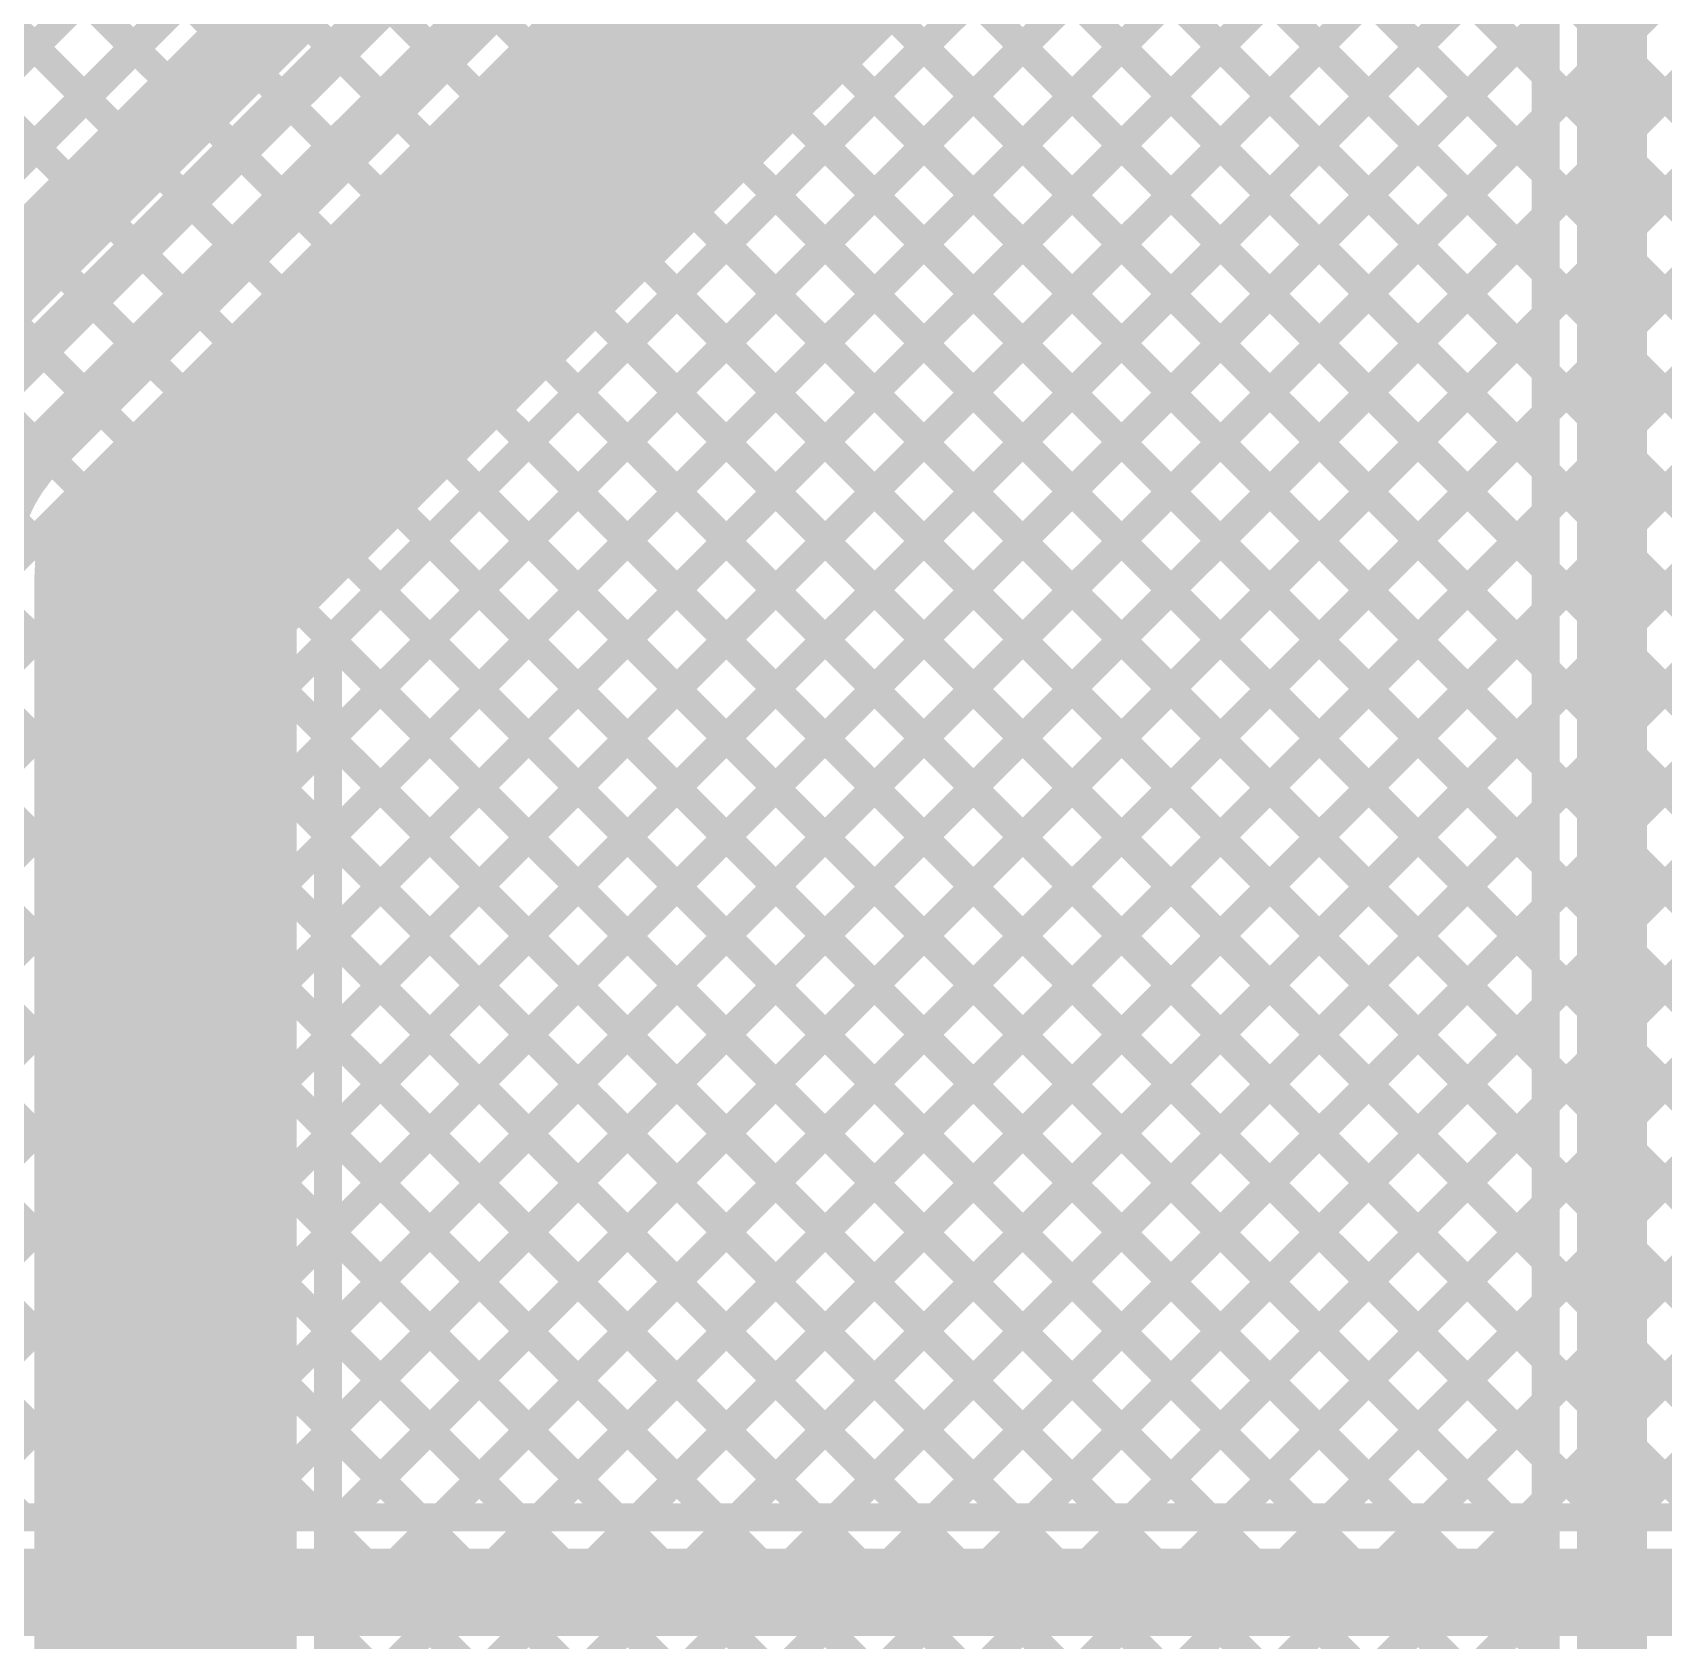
# Model space of a CAD drawing. Header units: millimetres. Extents: x -0.08 to 7.12, y -0.08 to 3.98.
# Drawn here: x 4.649 to 5.1157, y 2.376 to 2.8364 of the extents above; entities that cross this region are included whole.
import ezdxf

# ---------------------------------------------------------------- set-up
doc = ezdxf.new("R2010")
doc.units = ezdxf.units.MM
doc.header["$MEASUREMENT"] = 0
doc.layers.add('BottomLayer', color=5, linetype='Continuous')
doc.layers.add('TopLayer', color=1, linetype='Continuous')

msp = doc.modelspace()

# ---------------------------------------------------------------- linework, layer by layer
at = {"layer": 'BottomLayer'}
for points, const_width in [([(4.82251, 2.41132), (5.6585, 3.24731)], 0.008), ([(4.8508, 2.41132), (5.6585, 3.21902)], 0.008), ([(4.87908, 2.41132), (5.6585, 3.19074)], 0.008), ([(4.90736, 2.41132), (5.6585, 3.16246)], 0.008), ([(4.93565, 2.41132), (5.6585, 3.13417)], 0.008), ([(4.96393, 2.41132), (5.66412, 3.11151)], 0.008), ([(4.99222, 2.41132), (5.67825, 3.09735)], 0.008), ([(5.0205, 2.41132), (5.69239, 3.08321)], 0.008), ([(5.04879, 2.41132), (5.70653, 3.06906)], 0.008), ([(5.07707, 2.41132), (5.72067, 3.05492)], 0.008), ([(5.10535, 2.41132), (5.73481, 3.04078)], 0.008), ([(4.22854, 2.41132), (4.82842, 3.0112)], 0.008), ([(4.25682, 2.41132), (4.8567, 3.0112)], 0.008), ([(4.28511, 2.41132), (4.88499, 3.0112)], 0.008), ([(4.31339, 2.41132), (4.91327, 3.0112)], 0.008), ([(4.34168, 2.41132), (4.94156, 3.0112)], 0.008), ([(4.36996, 2.41132), (4.96984, 3.0112)], 0.008), ([(4.39825, 2.41132), (4.99812, 3.0112)], 0.008), ([(4.42653, 2.41132), (5.02641, 3.0112)], 0.008), ([(4.45481, 2.41132), (5.05469, 3.0112)], 0.008), ([(4.4831, 2.41132), (5.08298, 3.0112)], 0.008), ([(4.51138, 2.41132), (5.11126, 3.0112)], 0.008), ([(4.53967, 2.41132), (5.13955, 3.0112)], 0.008), ([(4.56795, 2.41132), (5.16783, 3.0112)], 0.008), ([(4.59624, 2.41132), (5.19611, 3.0112)], 0.008), ([(4.62452, 2.41132), (5.2244, 3.0112)], 0.008), ([(4.64115, 3.01038), (5.24021, 2.41132)], 0.008), ([(4.65281, 2.41132), (5.25268, 3.0112)], 0.008), ([(4.66861, 3.0112), (5.26849, 2.41132)], 0.008), ([(4.68109, 2.41132), (5.28097, 3.0112)], 0.008), ([(4.6969, 3.0112), (5.29678, 2.41132)], 0.008), ([(4.70937, 2.41132), (5.30925, 3.0112)], 0.008), ([(4.72518, 3.0112), (5.32506, 2.41132)], 0.008), ([(4.73766, 2.41132), (5.33754, 3.0112)], 0.008), ([(4.75347, 3.0112), (5.52366, 2.241)], 0.008), ([(4.76594, 2.41132), (5.36582, 3.0112)], 0.008), ([(4.78175, 3.0112), (5.55195, 2.241)], 0.008), ([(4.79423, 2.41132), (5.3941, 3.0112)], 0.008), ([(4.81004, 3.0112), (5.58023, 2.241)], 0.008), ([(4.83832, 3.0112), (5.60852, 2.241)], 0.008), ([(4.8666, 3.0112), (5.6368, 2.241)], 0.008), ([(4.89489, 3.0112), (5.66509, 2.241)], 0.008), ([(4.92317, 3.0112), (5.69337, 2.241)], 0.008), ([(4.65305, 2.97019), (5.21192, 2.41132)], 0.008), ([(4.63822, 2.95674), (5.18364, 2.41132)], 0.008), ([(4.62407, 2.9426), (5.15535, 2.41132)], 0.008), ([(4.60993, 2.92846), (5.12707, 2.41132)], 0.008), ([(4.65434, 2.85577), (5.09879, 2.41132)], 0.008), ([(4.64012, 2.8417), (5.0705, 2.41132)], 0.008), ([(4.62372, 2.82982), (5.04222, 2.41132)], 0.008), ([(4.60958, 2.81568), (5.01393, 2.41132)], 0.008), ([(4.59543, 2.80153), (4.98565, 2.41132)], 0.008), ([(4.58129, 2.78739), (4.95736, 2.41132)], 0.008), ([(4.56715, 2.77325), (4.92908, 2.41132)], 0.008), ([(4.55301, 2.75911), (4.9008, 2.41132)], 0.008), ([(4.53886, 2.74497), (4.87251, 2.41132)], 0.008), ([(4.52472, 2.73082), (4.84423, 2.41132)], 0.008), ([(4.51058, 2.71668), (4.81594, 2.41132)], 0.008), ([(4.49644, 2.70254), (4.78766, 2.41132)], 0.008), ([(4.4823, 2.6884), (4.75937, 2.41132)], 0.008), ([(4.46815, 2.67426), (4.73109, 2.41132)], 0.008), ([(4.45401, 2.66011), (4.70281, 2.41132)], 0.008), ([(4.43987, 2.64597), (4.67452, 2.41132)], 0.008), ([(4.42573, 2.63183), (4.64624, 2.41132)], 0.008), ([(4.59563, 2.41132), (5.3313, 2.41132)], 0.008), ([(4.59563, 2.38982), (5.3313, 2.38982)], 0.025)]:
    msp.add_lwpolyline(points, dxfattribs=dict(at, const_width=const_width))
at = {"layer": 'BottomLayer', "const_width": 0.004}
for points in [[(4.64424, 2.41132, 1), (4.64824, 2.41132, 1)], [(4.65081, 2.41132, 1), (4.65481, 2.41132, 1)], [(4.67252, 2.41132, 1), (4.67652, 2.41132, 1)], [(4.67909, 2.41132, 1), (4.68309, 2.41132, 1)], [(4.70081, 2.41132, 1), (4.70481, 2.41132, 1)], [(4.70737, 2.41132, 1), (4.71137, 2.41132, 1)], [(4.72909, 2.41132, 1), (4.73309, 2.41132, 1)], [(4.73566, 2.41132, 1), (4.73966, 2.41132, 1)], [(4.75737, 2.41132, 1), (4.76137, 2.41132, 1)], [(4.76394, 2.41132, 1), (4.76794, 2.41132, 1)], [(4.78566, 2.41132, 1), (4.78966, 2.41132, 1)], [(4.79223, 2.41132, 1), (4.79623, 2.41132, 1)], [(4.81394, 2.41132, 1), (4.81794, 2.41132, 1)], [(4.82051, 2.41132, 1), (4.82451, 2.41132, 1)], [(4.84223, 2.41132, 1), (4.84623, 2.41132, 1)], [(4.8488, 2.41132, 1), (4.8528, 2.41132, 1)], [(4.87051, 2.41132, 1), (4.87451, 2.41132, 1)], [(4.87708, 2.41132, 1), (4.88108, 2.41132, 1)], [(4.8988, 2.41132, 1), (4.9028, 2.41132, 1)], [(4.90536, 2.41132, 1), (4.90936, 2.41132, 1)], [(4.92708, 2.41132, 1), (4.93108, 2.41132, 1)], [(4.93365, 2.41132, 1), (4.93765, 2.41132, 1)], [(4.95536, 2.41132, 1), (4.95936, 2.41132, 1)], [(4.96193, 2.41132, 1), (4.96593, 2.41132, 1)], [(4.98365, 2.41132, 1), (4.98765, 2.41132, 1)], [(4.99022, 2.41132, 1), (4.99422, 2.41132, 1)], [(5.01193, 2.41132, 1), (5.01593, 2.41132, 1)], [(5.0185, 2.41132, 1), (5.0225, 2.41132, 1)], [(5.04022, 2.41132, 1), (5.04422, 2.41132, 1)], [(5.04679, 2.41132, 1), (5.05079, 2.41132, 1)], [(5.0685, 2.41132, 1), (5.0725, 2.41132, 1)], [(5.07507, 2.41132, 1), (5.07907, 2.41132, 1)], [(5.09679, 2.41132, 1), (5.10079, 2.41132, 1)], [(5.10335, 2.41132, 1), (5.10735, 2.41132, 1)]]:
    msp.add_lwpolyline(points, format="xyb", close=True, dxfattribs=at)
at = {"layer": 'TopLayer'}
for points, const_width in [([(5.101, 2.209), (5.101, 3.08)], 0.02), ([(5.082, 2.209), (5.082, 3.07151)], 0.008), ([(4.7335, 2.66172), (5.082, 3.01022)], 0.008), ([(4.7335, 2.63344), (5.082, 2.98194)], 0.008), ([(4.55139, 2.73417), (4.79113, 2.97391)], 0.008), ([(4.7335, 2.60515), (5.082, 2.95365)], 0.008), ([(4.55139, 2.70589), (4.79113, 2.94562)], 0.008), ([(4.58043, 2.73383), (4.79113, 2.94454)], 0.008), ([(4.59563, 2.71863), (4.81263, 2.93563)], 0.025), ([(4.687, 2.681), (4.916, 2.91)], 0.075), ([(4.9625, 2.94359), (5.082, 2.82409)], 0.008), ([(4.61713, 2.68677), (4.8695, 2.93914)], 0.008), ([(4.65412, 2.71388), (4.8695, 2.92926)], 0.008), ([(4.7335, 2.57687), (5.082, 2.92537)], 0.008), ([(4.61713, 2.70972), (4.82783, 2.92043)], 0.008), ([(4.9625, 2.9153), (5.082, 2.7958)], 0.008), ([(4.7335, 2.54858), (5.082, 2.89708)], 0.008), ([(4.95846, 2.89105), (5.082, 2.76752)], 0.008), ([(4.7335, 2.66174), (4.94888, 2.87712)], 0.008), ([(4.9465, 2.87474), (5.082, 2.73923)], 0.008), ([(4.7335, 2.5203), (5.082, 2.8688)], 0.008), ([(4.93235, 2.86059), (5.082, 2.71095)], 0.008), ([(4.65434, 2.85577), (4.67835, 2.83176)], 0.008), ([(4.60235, 2.85119), (4.65007, 2.80347)], 0.008), ([(4.75118, 2.84378), (4.7676, 2.82736)], 0.008), ([(4.91821, 2.84645), (5.082, 2.68266)], 0.008), ([(4.64012, 2.8417), (4.66421, 2.81761)], 0.008), ([(4.7335, 2.49201), (5.082, 2.84051)], 0.008), ([(4.73704, 2.82963), (4.75346, 2.81322)], 0.008), ([(4.90407, 2.83231), (5.082, 2.65438)], 0.008), ([(4.7229, 2.81549), (4.73931, 2.79908)], 0.008), ([(4.88993, 2.81817), (5.082, 2.62609)], 0.008), ([(4.7335, 2.46373), (5.082, 2.81223)], 0.008), ([(4.70876, 2.80135), (4.72517, 2.78493)], 0.008), ([(4.87579, 2.80402), (5.082, 2.59781)], 0.008), ([(4.69461, 2.78721), (4.71103, 2.77079)], 0.008), ([(4.86164, 2.78988), (5.082, 2.56953)], 0.008), ([(4.7335, 2.43545), (5.082, 2.78395)], 0.008), ([(4.8475, 2.77574), (5.082, 2.54124)], 0.008), ([(4.68047, 2.77307), (4.69689, 2.75665)], 0.008), ([(4.83336, 2.7616), (5.082, 2.51296)], 0.008), ([(4.66633, 2.75892), (4.68275, 2.74251)], 0.008), ([(4.7335, 2.40716), (5.082, 2.75566)], 0.008), ([(4.81922, 2.74746), (5.082, 2.48467)], 0.008), ([(4.65219, 2.74478), (4.6686, 2.72836)], 0.008), ([(4.80508, 2.73331), (5.082, 2.45639)], 0.008), ([(4.63804, 2.73064), (4.65446, 2.71422)], 0.008), ([(4.7335, 2.37888), (5.082, 2.72738)], 0.008), ([(4.79093, 2.71917), (5.082, 2.4281)], 0.008), ([(4.687, 2.11181), (4.687, 2.681)], 0.075), ([(4.77679, 2.70503), (5.082, 2.39982)], 0.008), ([(4.7335, 2.35059), (5.082, 2.69909)], 0.008), ([(4.76265, 2.69089), (5.082, 2.37154)], 0.008), ([(4.74851, 2.67675), (5.082, 2.34325)], 0.008), ([(4.7335, 2.32231), (5.082, 2.67081)], 0.008), ([(4.7335, 2.11181), (4.7335, 2.66174)], 0.008), ([(4.73436, 2.6626), (5.082, 2.31497)], 0.008), ([(4.7335, 2.29402), (5.082, 2.64252)], 0.008), ([(4.7335, 2.63518), (5.082, 2.28668)], 0.008), ([(4.7335, 2.26574), (5.082, 2.61424)], 0.008), ([(4.7335, 2.6069), (5.082, 2.2584)], 0.008), ([(4.7335, 2.23746), (5.082, 2.58595)], 0.008), ([(4.7335, 2.57861), (5.082, 2.23011)], 0.008), ([(4.7335, 2.20917), (5.082, 2.55767)], 0.008), ([(4.7335, 2.55033), (5.08487, 2.19896)], 0.008), ([(4.7335, 2.18089), (5.082, 2.52939)], 0.008), ([(4.7335, 2.52205), (5.17605, 2.0795)], 0.008), ([(4.7335, 2.1526), (5.082, 2.5011)], 0.008), ([(4.7335, 2.49376), (4.98145, 2.24581)], 0.008), ([(4.7335, 2.12432), (5.082, 2.47282)], 0.008), ([(4.7335, 2.46548), (4.9508, 2.24817)], 0.008), ([(4.7287, 2.09123), (5.082, 2.44453)], 0.008), ([(4.7335, 2.43719), (4.92252, 2.24817)], 0.008), ([(4.91392, 2.24817), (5.082, 2.41625)], 0.008), ([(4.7335, 2.40891), (4.89424, 2.24817)], 0.008), ([(4.94221, 2.24817), (5.082, 2.38796)], 0.008), ([(4.7335, 2.38062), (4.88759, 2.22654)], 0.008)]:
    msp.add_lwpolyline(points, dxfattribs=dict(at, const_width=const_width))
for points, const_width in [([(4.67635, 2.83176, 1), (4.68035, 2.83176, 1)], 0.004), ([(4.73504, 2.82963, 1), (4.73904, 2.82963, 1)], 0.004), ([(4.90207, 2.83231, 1), (4.90607, 2.83231, 1)], 0.004), ([(4.7656, 2.82736, 1), (4.7696, 2.82736, 1)], 0.004), ([(5.08, 2.82409, 1), (5.084, 2.82409, 1)], 0.004), ([(4.66221, 2.81761, 1), (4.66621, 2.81761, 1)], 0.004), ([(4.7209, 2.81549, 1), (4.7249, 2.81549, 1)], 0.004), ([(4.88793, 2.81817, 1), (4.89193, 2.81817, 1)], 0.004), ([(4.75146, 2.81322, 1), (4.75546, 2.81322, 1)], 0.004), ([(5.08, 2.81223, 1), (5.084, 2.81223, 1)], 0.004), ([(4.64807, 2.80347, 1), (4.65207, 2.80347, 1)], 0.004), ([(4.70676, 2.80135, 1), (4.71076, 2.80135, 1)], 0.004), ([(4.87379, 2.80402, 1), (4.87779, 2.80402, 1)], 0.004), ([(4.73731, 2.79908, 1), (4.74131, 2.79908, 1)], 0.004), ([(5.08, 2.7958, 1), (5.084, 2.7958, 1)], 0.004), ([(4.69261, 2.78721, 1), (4.69661, 2.78721, 1)], 0.004), ([(4.85964, 2.78988, 1), (4.86364, 2.78988, 1)], 0.004), ([(4.72317, 2.78493, 1), (4.72717, 2.78493, 1)], 0.004), ([(5.08, 2.78395, 1), (5.084, 2.78395, 1)], 0.004), ([(4.8455, 2.77574, 1), (4.8495, 2.77574, 1)], 0.004), ([(4.67847, 2.77307, 1), (4.68247, 2.77307, 1)], 0.004), ([(4.70903, 2.77079, 1), (4.71303, 2.77079, 1)], 0.004), ([(5.08, 2.76752, 1), (5.084, 2.76752, 1)], 0.004), ([(4.83136, 2.7616, 1), (4.83536, 2.7616, 1)], 0.004), ([(4.66433, 2.75892, 1), (4.66833, 2.75892, 1)], 0.004), ([(4.69489, 2.75665, 1), (4.69889, 2.75665, 1)], 0.004), ([(5.08, 2.75566, 1), (5.084, 2.75566, 1)], 0.004), ([(4.81722, 2.74746, 1), (4.82122, 2.74746, 1)], 0.004), ([(4.65019, 2.74478, 1), (4.65419, 2.74478, 1)], 0.004), ([(4.68075, 2.74251, 1), (4.68475, 2.74251, 1)], 0.004), ([(5.08, 2.73923, 1), (5.084, 2.73923, 1)], 0.004), ([(4.80308, 2.73331, 1), (4.80708, 2.73331, 1)], 0.004), ([(4.6666, 2.72836, 1), (4.6706, 2.72836, 1)], 0.004), ([(5.08, 2.72738, 1), (5.084, 2.72738, 1)], 0.004), ([(4.78893, 2.71917, 1), (4.79293, 2.71917, 1)], 0.004), ([(4.66825, 2.681, 1), (4.70575, 2.681, 1)], 0.0375), ([(4.66825, 2.681, 1), (4.70575, 2.681, 1)], 0.0375), ([(4.65212, 2.71388, 1), (4.65612, 2.71388, 1)], 0.004), ([(4.65212, 2.71388, 1), (4.65612, 2.71388, 1)], 0.004), ([(4.65212, 2.71388, 1), (4.65612, 2.71388, 1)], 0.004), ([(4.65246, 2.71422, 1), (4.65646, 2.71422, 1)], 0.004), ([(5.08, 2.71095, 1), (5.084, 2.71095, 1)], 0.004), ([(4.77479, 2.70503, 1), (4.77879, 2.70503, 1)], 0.004), ([(5.08, 2.69909, 1), (5.084, 2.69909, 1)], 0.004), ([(4.76065, 2.69089, 1), (4.76465, 2.69089, 1)], 0.004), ([(5.08, 2.68266, 1), (5.084, 2.68266, 1)], 0.004), ([(4.74651, 2.67675, 1), (4.75051, 2.67675, 1)], 0.004), ([(5.08, 2.67081, 1), (5.084, 2.67081, 1)], 0.004), ([(4.7315, 2.66174, 1), (4.7355, 2.66174, 1)], 0.004), ([(4.7315, 2.66174, 1), (4.7355, 2.66174, 1)], 0.004), ([(4.7315, 2.66172, 1), (4.7355, 2.66172, 1)], 0.004), ([(4.73236, 2.6626, 1), (4.73636, 2.6626, 1)], 0.004), ([(5.08, 2.65438, 1), (5.084, 2.65438, 1)], 0.004), ([(5.08, 2.64252, 1), (5.084, 2.64252, 1)], 0.004), ([(4.7315, 2.63518, 1), (4.7355, 2.63518, 1)], 0.004), ([(4.7315, 2.63344, 1), (4.7355, 2.63344, 1)], 0.004), ([(5.08, 2.62609, 1), (5.084, 2.62609, 1)], 0.004), ([(5.08, 2.61424, 1), (5.084, 2.61424, 1)], 0.004), ([(4.7315, 2.6069, 1), (4.7355, 2.6069, 1)], 0.004), ([(4.7315, 2.60515, 1), (4.7355, 2.60515, 1)], 0.004), ([(5.08, 2.59781, 1), (5.084, 2.59781, 1)], 0.004), ([(5.08, 2.58595, 1), (5.084, 2.58595, 1)], 0.004), ([(4.7315, 2.57861, 1), (4.7355, 2.57861, 1)], 0.004), ([(4.7315, 2.57687, 1), (4.7355, 2.57687, 1)], 0.004), ([(5.08, 2.56953, 1), (5.084, 2.56953, 1)], 0.004), ([(5.08, 2.55767, 1), (5.084, 2.55767, 1)], 0.004), ([(4.7315, 2.55033, 1), (4.7355, 2.55033, 1)], 0.004), ([(4.7315, 2.54858, 1), (4.7355, 2.54858, 1)], 0.004), ([(5.08, 2.54124, 1), (5.084, 2.54124, 1)], 0.004), ([(5.08, 2.52939, 1), (5.084, 2.52939, 1)], 0.004), ([(4.7315, 2.52205, 1), (4.7355, 2.52205, 1)], 0.004), ([(4.7315, 2.5203, 1), (4.7355, 2.5203, 1)], 0.004), ([(5.08, 2.51296, 1), (5.084, 2.51296, 1)], 0.004), ([(5.08, 2.5011, 1), (5.084, 2.5011, 1)], 0.004), ([(4.7315, 2.49376, 1), (4.7355, 2.49376, 1)], 0.004), ([(4.7315, 2.49201, 1), (4.7355, 2.49201, 1)], 0.004), ([(5.08, 2.48467, 1), (5.084, 2.48467, 1)], 0.004), ([(5.08, 2.47282, 1), (5.084, 2.47282, 1)], 0.004), ([(4.7315, 2.46548, 1), (4.7355, 2.46548, 1)], 0.004), ([(4.7315, 2.46373, 1), (4.7355, 2.46373, 1)], 0.004), ([(5.08, 2.45639, 1), (5.084, 2.45639, 1)], 0.004), ([(5.08, 2.44453, 1), (5.084, 2.44453, 1)], 0.004), ([(4.7315, 2.43719, 1), (4.7355, 2.43719, 1)], 0.004), ([(4.7315, 2.43545, 1), (4.7355, 2.43545, 1)], 0.004), ([(5.08, 2.4281, 1), (5.084, 2.4281, 1)], 0.004), ([(5.08, 2.41625, 1), (5.084, 2.41625, 1)], 0.004), ([(4.7315, 2.40891, 1), (4.7355, 2.40891, 1)], 0.004), ([(4.7315, 2.40716, 1), (4.7355, 2.40716, 1)], 0.004), ([(5.08, 2.39982, 1), (5.084, 2.39982, 1)], 0.004), ([(5.08, 2.38796, 1), (5.084, 2.38796, 1)], 0.004), ([(4.7315, 2.38062, 1), (4.7355, 2.38062, 1)], 0.004), ([(4.7315, 2.37888, 1), (4.7355, 2.37888, 1)], 0.004)]:
    msp.add_lwpolyline(points, format="xyb", close=True, dxfattribs=dict(at, const_width=const_width))
at = {"layer": 'TopLayer', "const_width": 0.008}
msp.add_lwpolyline([(4.6405, 2.681, -0.198912), (4.65412, 2.71388)], format="xyb", dxfattribs=at)
msp.add_lwpolyline([(4.6405, 2.681, -0.198912), (4.65412, 2.71388)], format="xyb", dxfattribs=at)

doc.saveas('drawing.dxf')
